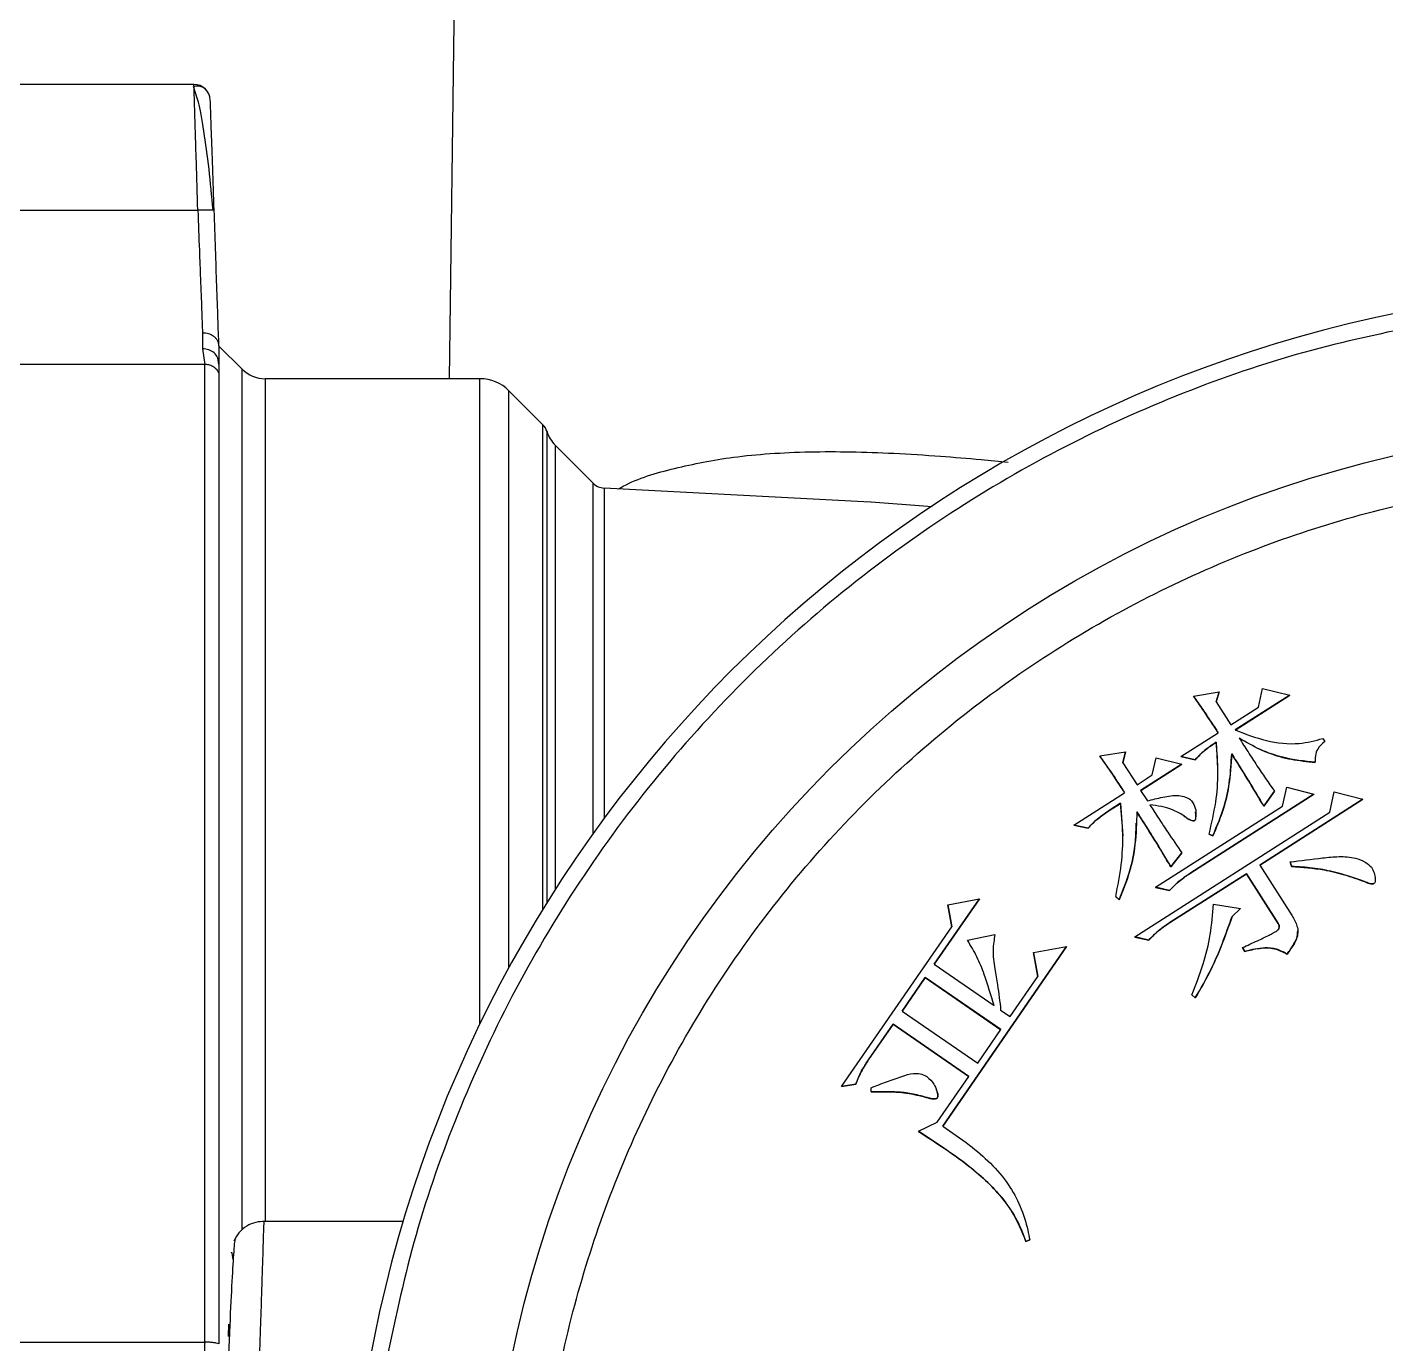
# Model space of a CAD drawing. Header units: millimetres. Extents: x 2003 to 4439, y 563 to 2285.
# Drawn here: x 3572.4 to 3655.5, y 2051.4 to 2131.9 of the extents above; entities that cross this region are included whole.
import ezdxf

# ---------------------------------------------------------------- set-up
doc = ezdxf.new("R2010")
doc.units = ezdxf.units.MM

msp = doc.modelspace()

# ---------------------------------------------------------------- linework, layer by layer
at = {"color": 7, "linetype": 'Continuous', "lineweight": 25}
for p, q in [((3598.764, 2150.277), (3598.243, 2110.441)), ((3582.64, 2128.44), (3549.164, 2128.441)), ((3582.829, 2127.603), (3582.603, 2128.301)), ((3549.164, 2120.738), (3582.876, 2120.738)), ((3583.164, 2112.278), (3583.298, 2111.319)), ((3584.164, 2112.457), (3584.164, 2111.395)), ((3585.578, 2111.026), (3584.164, 2112.441)), ((3583.298, 2111.319), (3549.164, 2111.319)), ((3584.165, 2111.321), (3584.095, 2111.717)), ((3584.164, 2111.395), (3584.164, 2110.83)), ((3600.129, 2110.441), (3586.993, 2110.441)), ((3603.977, 2107.627), (3601.896, 2109.708)), ((3604.227, 2078.418), (3604.227, 2107.211)), ((3607.059, 2104.046), (3604.726, 2106.378)), ((3604.726, 2106.378), (3604.726, 2079.207)), ((3607.058, 2082.647), (3607.059, 2104.046)), ((3623.989, 2102.901), (3607.713, 2103.755)), ((3607.713, 2103.755), (3607.713, 2083.548)), ((3627.781, 2102.599), (3623.775, 2102.913)), ((3643.753, 2091.035), (3645.317, 2091.295)), ((3645.317, 2091.295), (3645.135, 2090.681)), ((3645.135, 2090.68), (3645.317, 2091.293)), ((3645.317, 2091.295), (3645.317, 2091.293)), ((3649.643, 2091.097), (3646.311, 2088.965)), ((3646.311, 2088.963), (3649.643, 2091.095)), ((3647.724, 2090.363), (3647.978, 2091.511)), ((3647.978, 2091.511), (3649.643, 2091.097)), ((3649.643, 2091.097), (3649.643, 2091.095)), ((3645.135, 2090.681), (3646.031, 2089.279)), ((3646.031, 2089.279), (3647.724, 2090.363)), ((3642.993, 2087.337), (3645.271, 2088.793)), ((3645.143, 2088.218), (3645.143, 2088.216)), ((3645.143, 2088.216), (3645.23, 2086.582)), ((3651.669, 2088.441), (3651.782, 2088.267)), ((3638.028, 2087.375), (3639.59, 2087.632)), ((3639.59, 2087.632), (3639.443, 2086.962)), ((3639.443, 2086.961), (3639.59, 2087.63)), ((3639.443, 2086.962), (3640.304, 2085.616)), ((3639.59, 2087.632), (3639.59, 2087.63)), ((3641.239, 2086.214), (3641.47, 2087.27)), ((3641.47, 2087.27), (3643.039, 2086.875)), ((3643.853, 2087.147), (3642.993, 2087.337)), ((3642.993, 2087.337), (3642.993, 2087.335)), ((3642.993, 2087.335), (3643.853, 2087.145)), ((3643.853, 2087.145), (3643.853, 2087.147)), ((3646.093, 2087.509), (3646.093, 2087.507)), ((3640.304, 2085.616), (3641.239, 2086.214)), ((3643.039, 2086.875), (3640.527, 2085.267)), ((3640.528, 2085.265), (3643.039, 2086.872)), ((3643.039, 2086.875), (3643.039, 2086.872)), ((3640.527, 2085.267), (3640.938, 2084.625)), ((3649.206, 2084.314), (3649.46, 2085.464)), ((3649.46, 2085.464), (3651.125, 2085.046)), ((3636.448, 2083.15), (3639.543, 2085.131)), ((3639.299, 2084.481), (3638.598, 2084.034)), ((3638.598, 2084.032), (3639.299, 2084.479)), ((3639.299, 2084.481), (3639.299, 2084.479)), ((3639.299, 2084.479), (3639.43, 2082.497)), ((3651.125, 2085.046), (3643.589, 2080.225)), ((3643.589, 2080.223), (3651.125, 2085.044)), ((3654.122, 2084.74), (3647.811, 2080.702)), ((3647.812, 2080.701), (3654.122, 2084.738)), ((3648.703, 2085.226), (3648.053, 2084.314)), ((3648.053, 2084.312), (3648.703, 2085.223)), ((3648.703, 2085.226), (3648.703, 2085.223)), ((3651.125, 2085.046), (3651.125, 2085.044)), ((3652.088, 2083.931), (3652.358, 2085.177)), ((3652.358, 2085.177), (3654.122, 2084.74)), ((3654.122, 2084.74), (3654.122, 2084.738)), ((3638.598, 2084.034), (3638.598, 2084.032)), ((3640.167, 2076.308), (3652.088, 2083.931)), ((3641.434, 2079.344), (3649.206, 2084.314)), ((3643.152, 2083.736), (3643.152, 2083.734)), ((3643.903, 2083.947), (3643.903, 2083.95)), ((3648.053, 2084.314), (3648.053, 2084.312)), ((3637.309, 2082.963), (3636.448, 2083.15)), ((3636.448, 2083.15), (3636.448, 2083.148)), ((3636.448, 2083.148), (3637.309, 2082.961)), ((3637.309, 2082.963), (3637.309, 2082.961)), ((3640.284, 2083.257), (3640.284, 2083.259)), ((3643.84, 2083.433), (3643.84, 2083.435)), ((3644.937, 2082.49), (3644.711, 2082.59)), ((3644.711, 2082.59), (3644.711, 2082.588)), ((3644.711, 2082.588), (3644.937, 2082.488)), ((3644.937, 2082.49), (3644.937, 2082.488)), ((3643.054, 2081.447), (3642.364, 2080.597)), ((3642.364, 2080.595), (3643.054, 2081.445)), ((3643.054, 2081.447), (3643.054, 2081.445)), ((3642.364, 2080.597), (3642.364, 2080.595)), ((3647.811, 2080.702), (3649.792, 2077.605)), ((3649.75, 2080.628), (3649.661, 2080.9)), ((3649.661, 2080.9), (3649.661, 2080.898)), ((3649.661, 2080.898), (3649.75, 2080.626)), ((3649.75, 2080.628), (3649.75, 2080.626)), ((3646.992, 2080.178), (3642.317, 2077.189)), ((3642.317, 2077.187), (3646.992, 2080.176)), ((3643.589, 2080.223), (3643.589, 2080.225)), ((3648.934, 2077.14), (3646.992, 2080.178)), ((3646.992, 2080.178), (3646.992, 2080.176)), ((3646.992, 2080.176), (3648.934, 2077.138)), ((3654.217, 2079.693), (3654.217, 2079.696)), ((3654.792, 2079.57), (3654.792, 2079.568)), ((3654.857, 2079.976), (3654.857, 2079.978)), ((3630.666, 2078.637), (3627.908, 2074.638)), ((3627.909, 2074.637), (3630.666, 2078.635)), ((3628.735, 2078.282), (3630.666, 2078.637)), ((3630.666, 2078.637), (3630.666, 2078.635)), ((3639.207, 2078.578), (3638.999, 2078.774)), ((3638.999, 2078.774), (3638.999, 2078.771)), ((3638.999, 2078.771), (3639.207, 2078.576)), ((3642.297, 2079.154), (3641.434, 2079.344)), ((3641.434, 2079.344), (3641.434, 2079.342)), ((3641.434, 2079.342), (3642.297, 2079.152)), ((3642.297, 2079.154), (3642.297, 2079.152)), ((3628.987, 2076.931), (3628.735, 2078.282)), ((3628.735, 2078.282), (3628.735, 2078.28)), ((3628.735, 2078.28), (3628.986, 2076.931)), ((3639.207, 2078.578), (3639.207, 2078.576)), ((3644.973, 2078.314), (3646.625, 2078.052)), ((3646.625, 2078.052), (3646.116, 2077.561)), ((3646.116, 2077.559), (3646.625, 2078.05)), ((3646.625, 2078.052), (3646.625, 2078.05)), ((3622.244, 2067.158), (3628.987, 2076.931)), ((3642.317, 2077.189), (3642.317, 2077.187)), ((3646.116, 2077.561), (3646.116, 2077.559)), ((3648.934, 2077.14), (3648.934, 2077.138)), ((3629.934, 2076.107), (3631.619, 2076.464)), ((3641.025, 2076.118), (3640.167, 2076.308)), ((3640.167, 2076.308), (3640.167, 2076.306)), ((3640.167, 2076.306), (3641.025, 2076.116)), ((3641.025, 2076.118), (3641.025, 2076.116)), ((3650.137, 2076.675), (3650.137, 2076.677)), ((3635.994, 2075.719), (3628.424, 2064.747)), ((3628.424, 2064.744), (3635.994, 2075.717)), ((3633.967, 2075.349), (3635.994, 2075.719)), ((3634.234, 2073.898), (3633.967, 2075.349)), ((3633.967, 2075.349), (3633.967, 2075.347)), ((3633.967, 2075.347), (3634.234, 2073.898)), ((3635.994, 2075.719), (3635.994, 2075.717)), ((3646.902, 2075.429), (3646.753, 2075.663)), ((3646.753, 2075.663), (3646.753, 2075.661)), ((3646.753, 2075.661), (3646.902, 2075.427)), ((3646.902, 2075.429), (3646.902, 2075.427)), ((3649.476, 2075.263), (3649.476, 2075.265)), ((3627.908, 2074.638), (3631.565, 2072.116)), ((3627.356, 2073.836), (3625.938, 2071.779)), ((3625.939, 2071.778), (3627.356, 2073.834)), ((3631.987, 2070.641), (3627.356, 2073.836)), ((3627.356, 2073.834), (3627.356, 2073.836)), ((3627.356, 2073.834), (3631.986, 2070.64)), ((3632.539, 2071.443), (3634.234, 2073.898)), ((3643.866, 2072.583), (3643.658, 2072.779)), ((3643.658, 2072.779), (3643.658, 2072.777)), ((3643.658, 2072.777), (3643.866, 2072.581)), ((3643.866, 2072.581), (3643.866, 2072.583)), ((3625.938, 2071.779), (3630.569, 2068.584)), ((3631.966, 2071.838), (3632.539, 2071.443)), ((3625.386, 2070.98), (3623.886, 2068.807)), ((3623.886, 2068.805), (3625.386, 2070.978)), ((3630.017, 2067.785), (3625.386, 2070.98)), ((3625.386, 2070.98), (3625.386, 2070.978)), ((3625.386, 2070.978), (3630.016, 2067.784)), ((3630.569, 2068.584), (3631.987, 2070.641)), ((3623.886, 2068.807), (3623.886, 2068.805)), ((3628.083, 2064.983), (3630.017, 2067.785)), ((3623.113, 2067.318), (3622.244, 2067.158)), ((3622.244, 2067.156), (3623.113, 2067.315)), ((3622.244, 2067.158), (3622.244, 2067.156)), ((3623.113, 2067.318), (3623.113, 2067.315)), ((3624.05, 2066.84), (3624.053, 2067.089)), ((3628.032, 2066.981), (3628.032, 2066.983)), ((3627.299, 2066.537), (3627.299, 2066.535)), ((3628.108, 2066.483), (3628.108, 2066.485)), ((3626.937, 2064.425), (3628.083, 2064.983)), ((3595.425, 2058.919), (3586.908, 2058.919)), ((3633.746, 2057.789), (3633.515, 2057.696)), ((3633.515, 2057.694), (3633.746, 2057.786)), ((3633.515, 2057.696), (3633.515, 2057.694)), ((3633.746, 2057.789), (3633.746, 2057.786)), ((3584.758, 2052.627), (3584.732, 2051.88)), ((3584.758, 2052.636), (3584.758, 2052.627)), ((3549.164, 2051.547), (3583.298, 2051.536))]:
    msp.add_line(p, q, dxfattribs=at)
at = {"color": 7, "linetype": 'Continuous', "lineweight": 25, "flags": 128}
for points in [[(3583.164, 2113.234), (3583.164, 2113.101), (3583.164, 2112.971), (3583.164, 2112.846), (3583.164, 2112.724), (3583.164, 2112.606), (3583.164, 2112.493), (3583.164, 2112.383), (3583.164, 2112.278)], [(3583.298, 2051.536), (3583.298, 2056.653), (3583.298, 2061.671), (3583.298, 2066.569), (3583.298, 2071.322), (3583.298, 2075.909), (3583.298, 2080.309), (3583.298, 2084.501), (3583.298, 2088.467), (3583.298, 2092.187), (3583.298, 2095.644), (3583.298, 2098.823), (3583.298, 2101.708), (3583.298, 2104.287), (3583.298, 2106.547), (3583.298, 2108.478), (3583.298, 2110.071), (3583.298, 2111.319)], [(3585.578, 2058.419), (3585.578, 2061.101), (3585.578, 2065.889), (3585.578, 2070.534), (3585.578, 2075.017), (3585.578, 2079.315), (3585.578, 2083.409), (3585.578, 2087.28), (3585.578, 2090.909), (3585.578, 2094.281), (3585.578, 2097.379), (3585.578, 2100.188), (3585.578, 2102.696), (3585.578, 2104.891), (3585.578, 2106.763), (3585.578, 2108.304), (3585.578, 2109.505), (3585.578, 2110.361), (3585.578, 2110.869), (3585.578, 2111.026)], [(3584.164, 2110.83), (3584.164, 2109.59), (3584.164, 2108.007), (3584.164, 2106.088), (3584.164, 2103.843), (3584.164, 2101.281), (3584.164, 2098.414), (3584.164, 2095.256), (3584.164, 2091.821), (3584.164, 2088.125), (3584.164, 2084.185), (3584.164, 2080.02), (3584.164, 2075.648), (3584.164, 2071.09), (3584.164, 2066.368), (3584.164, 2061.502), (3584.164, 2056.516), (3584.164, 2051.432)], [(3586.993, 2110.441), (3586.993, 2110.396), (3586.993, 2110.045), (3586.993, 2109.345), (3586.993, 2108.299), (3586.993, 2106.912), (3586.993, 2105.191), (3586.992, 2103.144), (3586.992, 2100.781), (3586.992, 2098.112), (3586.992, 2095.15), (3586.992, 2091.908), (3586.992, 2088.403), (3586.992, 2084.65), (3586.992, 2080.666), (3586.992, 2076.472), (3586.992, 2072.085), (3586.992, 2067.527), (3586.992, 2062.819), (3586.992, 2058.919)], [(3600.128, 2071.007), (3600.128, 2071.334), (3600.128, 2075.762), (3600.128, 2080.001), (3600.128, 2084.03), (3600.128, 2087.831), (3600.128, 2091.385), (3600.128, 2094.677), (3600.129, 2097.69), (3600.129, 2100.41), (3600.129, 2102.825), (3600.129, 2104.923), (3600.129, 2106.695), (3600.129, 2108.131), (3600.129, 2109.226), (3600.129, 2109.974), (3600.129, 2110.371), (3600.129, 2110.441)], [(3601.896, 2074.433), (3601.896, 2077.507), (3601.896, 2081.702), (3601.896, 2085.667), (3601.896, 2089.385), (3601.896, 2092.837), (3601.896, 2096.005), (3601.896, 2098.874), (3601.896, 2101.429), (3601.896, 2103.659), (3601.896, 2105.553), (3601.896, 2107.1), (3601.896, 2108.293), (3601.896, 2109.126), (3601.896, 2109.596), (3601.896, 2109.708)], [(3603.977, 2078.015), (3603.977, 2081.02), (3603.977, 2084.858), (3603.977, 2088.45), (3603.977, 2091.777), (3603.977, 2094.822), (3603.977, 2097.572), (3603.977, 2100.011), (3603.977, 2102.129), (3603.977, 2103.913), (3603.977, 2105.356), (3603.977, 2106.45), (3603.977, 2107.189), (3603.977, 2107.571), (3603.977, 2107.627)]]:
    msp.add_lwpolyline(points, dxfattribs=at)
at = {"color": 7, "linetype": 'Continuous', "lineweight": 25}
msp.add_circle((3672.086, 2036.052), 71.5, dxfattribs=at)
for centre, radius, start, end in [((3582.64, 2127.44), 1, 1.99976, 89.99975), ((3672.086, 2036.049), 80, 100.30604, 169.69383), ((3586.993, 2112.441), 2, 224.99969, 269.99969), ((3600.129, 2107.941), 2.5, 44.99977, 89.99969), ((3603.27, 2106.92), 1, 16.90237, 44.99987), ((3606.141, 2107.792), 2, 196.90236, 224.99969), ((3607.766, 2104.753), 1, 224.99969, 266.99945)]:
    msp.add_arc(centre, radius, start, end, dxfattribs=at)
for points, knots in [([(3582.876, 2120.738), (3582.845, 2121.741), (3582.792, 2123.494), (3582.729, 2125.525), (3582.688, 2126.884), (3582.66, 2127.788), (3582.643, 2128.343), (3582.641, 2128.408), (3582.64, 2128.44)], [0, 0, 0, 0, 0.245281, 0.428899, 0.579052, 0.724284, 0.864599, 1, 1, 1, 1]), ([(3583.523, 2127.892), (3583.482, 2127.964), (3583.39, 2128.127), (3583.157, 2128.283), (3582.878, 2128.357), (3582.694, 2128.317), (3582.603, 2128.297)], [0, 0, 0, 0, 0.211001, 0.475649, 0.740464, 1, 1, 1, 1]), ([(3583.804, 2120.747), (3583.727, 2121.6), (3583.572, 2123.331), (3583.25, 2125.644), (3582.985, 2127.158), (3582.856, 2127.525), (3582.829, 2127.603)], [0, 0, 0, 0, 0.296635, 0.602453, 0.914745, 1, 1, 1, 1]), ([(3583.875, 2120.736), (3583.844, 2121.627), (3583.782, 2123.411), (3583.704, 2125.632), (3583.65, 2127.179), (3583.643, 2127.377), (3583.639, 2127.475)], [0, 0, 0, 0, 0.249886, 0.499749, 0.749752, 1, 1, 1, 1]), ([(3583.875, 2120.736), (3583.862, 2120.74), (3583.841, 2120.746), (3583.716, 2120.751), (3583.587, 2120.752), (3583.427, 2120.751), (3583.195, 2120.748), (3583.001, 2120.742), (3582.876, 2120.738)], [0, 0, 0, 0, 0.239471, 0.36837, 0.500002, 0.631632, 0.760531, 1, 1, 1, 1]), ([(3582.876, 2120.738), (3582.907, 2119.913), (3582.962, 2118.467), (3583.042, 2116.416), (3583.109, 2114.656), (3583.146, 2113.694), (3583.164, 2113.234)], [0, 0, 0, 0, 0.285174, 0.500074, 0.761022, 1, 1, 1, 1]), ([(3584.164, 2112.457), (3584.146, 2112.989), (3584.108, 2114.059), (3584.037, 2116.096), (3583.958, 2118.348), (3583.903, 2119.942), (3583.875, 2120.736)], [0, 0, 0, 0, 0.248522, 0.499991, 0.750956, 1, 1, 1, 1]), ([(3657.953, 2113.777), (3655.457, 2113.25), (3650.419, 2112.188), (3643.042, 2109.649), (3635.8, 2106.38), (3628.821, 2102.318), (3622.218, 2097.506), (3616.125, 2092.013), (3610.632, 2085.92), (3605.82, 2079.317), (3601.758, 2072.338), (3598.489, 2065.096), (3595.95, 2057.719), (3594.887, 2052.681), (3594.361, 2050.185)], [0, 0, 0, 0, 0.079959, 0.161371, 0.244142, 0.328893, 0.414217, 0.5, 0.585778, 0.671102, 0.755858, 0.838624, 0.920039, 1, 1, 1, 1]), ([(3584.164, 2112.457), (3584.159, 2112.512), (3584.149, 2112.619), (3584.085, 2112.774), (3584.001, 2112.892), (3583.92, 2112.971), (3583.874, 2113.009), (3583.844, 2113.032), (3583.749, 2113.101), (3583.529, 2113.215), (3583.291, 2113.228), (3583.164, 2113.234)], [0, 0, 0, 0, 0.1327493, 0.2587097, 0.3834628, 0.4618754, 0.5080269, 0.5115396, 0.5426983, 0.7552829, 1, 1, 1, 1]), ([(3608.601, 2103.708), (3608.696, 2103.763), (3609.695, 2104.337), (3612.01, 2105.002), (3615.047, 2105.613), (3617.866, 2105.881), (3620.266, 2105.988), (3622.798, 2105.988), (3625.464, 2105.895), (3628.128, 2105.725), (3630.47, 2105.532), (3631.879, 2105.39), (3632.435, 2105.333)], [0, 0, 0, 0, 0.017525, 0.184137, 0.353482, 0.450762, 0.551832, 0.651487, 0.750721, 0.855208, 0.942911, 1, 1, 1, 1]), ([(3603.586, 2036.058), (3603.641, 2038.147), (3603.751, 2042.325), (3604.661, 2048.664), (3606.147, 2055.016), (3608.321, 2061.382), (3611.152, 2067.605), (3614.666, 2073.628), (3618.82, 2079.32), (3623.563, 2084.581), (3628.825, 2089.325), (3634.516, 2093.479), (3640.539, 2096.992), (3646.762, 2099.824), (3653.128, 2101.995), (3659.48, 2103.49), (3665.819, 2104.368), (3672.086, 2104.653), (3678.354, 2104.368), (3684.692, 2103.491), (3691.045, 2101.995), (3697.411, 2099.824), (3703.634, 2096.992), (3709.656, 2093.479), (3715.348, 2089.325), (3720.61, 2084.581), (3725.353, 2079.32), (3729.507, 2073.628), (3733.021, 2067.605), (3735.852, 2061.382), (3738.026, 2055.017), (3739.512, 2048.664), (3740.422, 2042.325), (3740.532, 2038.147), (3740.586, 2036.058)], [0, 0, 0, 0, 0.0291236, 0.0582485, 0.08912, 0.1199941, 0.1519015, 0.1843128, 0.2170688, 0.25, 0.2829312, 0.3156872, 0.3480985, 0.3800059, 0.4108775, 0.4417515, 0.4708745, 0.5, 0.529123, 0.5582485, 0.58912, 0.6199941, 0.6519015, 0.6843128, 0.7170688, 0.75, 0.7829312, 0.8156872, 0.8480985, 0.8800059, 0.9108775, 0.9417515, 0.9708751, 1, 1, 1, 1]), ([(3645.271, 2088.793), (3645.089, 2089.072), (3644.751, 2089.59), (3644.24, 2090.334), (3643.915, 2090.802), (3643.753, 2091.035)], [0, 0, 0, 0, 0.369297, 0.684635, 1, 1, 1, 1]), ([(3643.753, 2091.033), (3643.943, 2090.759), (3644.295, 2090.251), (3644.805, 2089.507), (3645.116, 2089.03), (3645.271, 2088.791)], [0, 0, 0, 0, 0.3693, 0.684618, 1, 1, 1, 1]), ([(3646.311, 2088.965), (3646.936, 2088.724), (3648.188, 2088.241), (3650.057, 2088.025), (3651.191, 2088.318), (3651.669, 2088.441)], [0, 0, 0, 0, 0.365081, 0.731832, 1, 1, 1, 1]), ([(3645.143, 2088.218), (3645.004, 2088.125), (3644.727, 2087.94), (3644.285, 2087.593), (3644.011, 2087.31), (3643.853, 2087.147)], [0, 0, 0, 0, 0.297538, 0.595282, 1, 1, 1, 1]), ([(3643.853, 2087.145), (3643.968, 2087.265), (3644.199, 2087.507), (3644.628, 2087.868), (3644.955, 2088.089), (3645.143, 2088.216)], [0, 0, 0, 0, 0.297563, 0.595363, 1, 1, 1, 1]), ([(3644.711, 2082.59), (3644.863, 2083.241), (3645.154, 2084.483), (3645.302, 2086.38), (3645.196, 2087.602), (3645.143, 2088.218)], [0, 0, 0, 0, 0.352766, 0.673509, 1, 1, 1, 1]), ([(3651.202, 2086.988), (3650.536, 2087.061), (3649.392, 2087.188), (3647.826, 2087.726), (3646.983, 2088.214), (3646.555, 2088.462)], [0, 0, 0, 0, 0.407022, 0.699492, 1, 1, 1, 1]), ([(3646.555, 2088.462), (3646.735, 2088.181), (3647.093, 2087.619), (3647.798, 2086.533), (3648.345, 2085.742), (3648.703, 2085.226)], [0, 0, 0, 0, 0.257454, 0.514908, 1, 1, 1, 1]), ([(3646.555, 2088.46), (3647.14, 2088.129), (3648.145, 2087.562), (3649.745, 2087.136), (3650.713, 2087.036), (3651.202, 2086.985)], [0, 0, 0, 0, 0.407493, 0.700455, 1, 1, 1, 1]), ([(3651.782, 2088.267), (3651.624, 2088.122), (3651.358, 2087.879), (3651.187, 2087.402), (3651.197, 2087.122), (3651.202, 2086.988)], [0, 0, 0, 0, 0.431037, 0.72606, 1, 1, 1, 1]), ([(3639.543, 2085.131), (3639.362, 2085.41), (3639.026, 2085.929), (3638.519, 2086.676), (3638.192, 2087.142), (3638.028, 2087.375)], [0, 0, 0, 0, 0.369183, 0.684555, 1, 1, 1, 1]), ([(3638.028, 2087.373), (3638.219, 2087.1), (3638.575, 2086.595), (3639.078, 2085.845), (3639.388, 2085.367), (3639.543, 2085.128)], [0, 0, 0, 0, 0.369183, 0.684554, 1, 1, 1, 1]), ([(3646.093, 2087.509), (3646.052, 2086.841), (3645.98, 2085.649), (3645.571, 2083.958), (3645.15, 2082.982), (3644.937, 2082.49)], [0, 0, 0, 0, 0.386257, 0.690164, 1, 1, 1, 1]), ([(3644.937, 2082.488), (3645.197, 2083.106), (3645.66, 2084.209), (3646.008, 2085.913), (3646.064, 2086.973), (3646.093, 2087.507)], [0, 0, 0, 0, 0.386701, 0.69077, 1, 1, 1, 1]), ([(3648.053, 2084.314), (3647.882, 2084.6), (3647.541, 2085.173), (3646.894, 2086.242), (3646.404, 2087.016), (3646.093, 2087.509)], [0, 0, 0, 0, 0.266774, 0.533551, 1, 1, 1, 1]), ([(3646.093, 2087.507), (3646.271, 2087.225), (3646.627, 2086.662), (3647.286, 2085.6), (3647.755, 2084.813), (3648.053, 2084.312)], [0, 0, 0, 0, 0.266774, 0.533551, 1, 1, 1, 1]), ([(3638.999, 2078.774), (3639.13, 2079.429), (3639.382, 2080.692), (3639.474, 2082.613), (3639.358, 2083.855), (3639.299, 2084.481)], [0, 0, 0, 0, 0.348691, 0.672019, 1, 1, 1, 1]), ([(3640.938, 2084.625), (3641.247, 2084.706), (3641.876, 2084.873), (3642.671, 2085.005), (3643.23, 2084.886), (3643.542, 2084.747), (3643.667, 2084.59), (3643.727, 2084.514)], [0, 0, 0, 0, 0.325958, 0.662347, 0.799326, 0.902609, 1, 1, 1, 1]), ([(3643.727, 2084.514), (3643.795, 2084.372), (3643.904, 2084.145), (3643.911, 2083.821), (3643.888, 2083.628), (3643.885, 2083.499), (3643.853, 2083.453), (3643.84, 2083.435)], [0, 0, 0, 0, 0.414992, 0.667292, 0.851809, 0.943552, 1, 1, 1, 1]), ([(3638.598, 2084.034), (3638.46, 2083.941), (3638.182, 2083.756), (3637.743, 2083.407), (3637.467, 2083.125), (3637.309, 2082.963)], [0, 0, 0, 0, 0.297582, 0.595326, 1, 1, 1, 1]), ([(3637.309, 2082.961), (3637.424, 2083.081), (3637.654, 2083.323), (3638.085, 2083.683), (3638.411, 2083.904), (3638.598, 2084.032)], [0, 0, 0, 0, 0.297614, 0.595386, 1, 1, 1, 1]), ([(3640.291, 2083.962), (3640.274, 2083.294), (3640.243, 2082.044), (3639.884, 2080.22), (3639.434, 2079.13), (3639.207, 2078.578)], [0, 0, 0, 0, 0.361932, 0.677077, 1, 1, 1, 1]), ([(3642.364, 2080.597), (3642.198, 2080.886), (3641.866, 2081.465), (3641.167, 2082.582), (3640.64, 2083.413), (3640.291, 2083.962)], [0, 0, 0, 0, 0.25307, 0.506097, 1, 1, 1, 1]), ([(3640.291, 2083.96), (3640.47, 2083.679), (3640.829, 2083.117), (3641.533, 2082.003), (3642.033, 2081.155), (3642.364, 2080.595)], [0, 0, 0, 0, 0.253024, 0.506045, 1, 1, 1, 1]), ([(3643.152, 2083.736), (3642.928, 2083.86), (3642.499, 2084.099), (3641.792, 2084.297), (3641.324, 2084.359), (3641.087, 2084.391)], [0, 0, 0, 0, 0.350612, 0.672174, 1, 1, 1, 1]), ([(3641.087, 2084.391), (3641.268, 2084.111), (3641.63, 2083.551), (3642.281, 2082.566), (3642.762, 2081.87), (3643.054, 2081.447)], [0, 0, 0, 0, 0.282431, 0.564866, 1, 1, 1, 1]), ([(3643.84, 2083.435), (3643.821, 2083.426), (3643.781, 2083.407), (3643.686, 2083.415), (3643.538, 2083.464), (3643.351, 2083.579), (3643.219, 2083.683), (3643.152, 2083.736)], [0, 0, 0, 0, 0.082107, 0.164925, 0.356677, 0.675002, 1, 1, 1, 1]), ([(3643.152, 2083.734), (3643.212, 2083.687), (3643.338, 2083.587), (3643.508, 2083.479), (3643.656, 2083.421), (3643.76, 2083.397), (3643.818, 2083.423), (3643.84, 2083.433)], [0, 0, 0, 0, 0.291839, 0.61532, 0.761132, 0.908025, 1, 1, 1, 1]), ([(3643.84, 2083.433), (3643.852, 2083.452), (3643.905, 2083.536), (3643.902, 2083.721), (3643.891, 2083.871), (3643.886, 2083.946)], [0, 0, 0, 0, 0.128729, 0.560423, 1, 1, 1, 1]), ([(3639.207, 2078.576), (3639.458, 2079.197), (3639.927, 2080.36), (3640.221, 2081.957), (3640.247, 2082.899), (3640.257, 2083.258)], [0, 0, 0, 0, 0.415089, 0.776689, 1, 1, 1, 1]), ([(3649.661, 2080.9), (3650.322, 2080.984), (3651.32, 2081.11), (3652.652, 2081.249), (3653.549, 2081.189), (3654.221, 2080.932), (3654.554, 2080.676), (3654.673, 2080.52), (3654.692, 2080.494)], [0, 0, 0, 0, 0.381103, 0.574669, 0.765651, 0.888057, 0.981539, 1, 1, 1, 1]), ([(3654.217, 2079.696), (3653.584, 2079.915), (3652.547, 2080.274), (3651.039, 2080.544), (3650.181, 2080.6), (3649.75, 2080.628)], [0, 0, 0, 0, 0.437716, 0.717507, 1, 1, 1, 1]), ([(3649.75, 2080.626), (3650.417, 2080.575), (3651.512, 2080.492), (3653.001, 2080.131), (3653.811, 2079.84), (3654.217, 2079.693)], [0, 0, 0, 0, 0.437036, 0.71725, 1, 1, 1, 1]), ([(3654.692, 2080.494), (3654.743, 2080.377), (3654.849, 2080.136), (3654.887, 2079.842), (3654.858, 2079.641), (3654.815, 2079.594), (3654.792, 2079.57)], [0, 0, 0, 0, 0.391814, 0.807915, 0.901195, 1, 1, 1, 1]), ([(3643.589, 2080.225), (3643.45, 2080.132), (3643.173, 2079.946), (3642.731, 2079.599), (3642.456, 2079.317), (3642.297, 2079.154)], [0, 0, 0, 0, 0.297214, 0.594601, 1, 1, 1, 1]), ([(3642.297, 2079.152), (3642.412, 2079.272), (3642.642, 2079.514), (3643.074, 2079.874), (3643.4, 2080.095), (3643.589, 2080.223)], [0, 0, 0, 0, 0.297248, 0.594686, 1, 1, 1, 1]), ([(3654.792, 2079.57), (3654.759, 2079.56), (3654.668, 2079.533), (3654.523, 2079.583), (3654.366, 2079.632), (3654.267, 2079.674), (3654.217, 2079.696)], [0, 0, 0, 0, 0.1702702, 0.4642597, 0.7315085, 1, 1, 1, 1]), ([(3654.217, 2079.693), (3654.292, 2079.663), (3654.419, 2079.61), (3654.586, 2079.56), (3654.708, 2079.539), (3654.768, 2079.559), (3654.792, 2079.568)], [0, 0, 0, 0, 0.40123, 0.68767, 0.874317, 1, 1, 1, 1]), ([(3643.658, 2072.779), (3643.903, 2073.4), (3644.374, 2074.592), (3644.831, 2076.453), (3644.925, 2077.69), (3644.973, 2078.314)], [0, 0, 0, 0, 0.35008, 0.672322, 1, 1, 1, 1]), ([(3642.317, 2077.189), (3642.179, 2077.096), (3641.902, 2076.91), (3641.459, 2076.564), (3641.184, 2076.281), (3641.025, 2076.118)], [0, 0, 0, 0, 0.297206, 0.594593, 1, 1, 1, 1]), ([(3641.025, 2076.116), (3641.14, 2076.236), (3641.371, 2076.478), (3641.803, 2076.838), (3642.129, 2077.059), (3642.317, 2077.187)], [0, 0, 0, 0, 0.297239, 0.594682, 1, 1, 1, 1]), ([(3646.116, 2077.561), (3645.894, 2076.932), (3645.479, 2075.76), (3644.745, 2074.085), (3644.16, 2073.085), (3643.866, 2072.583)], [0, 0, 0, 0, 0.365437, 0.681548, 1, 1, 1, 1]), ([(3643.866, 2072.581), (3644.201, 2073.159), (3644.826, 2074.238), (3645.539, 2075.921), (3645.923, 2077.012), (3646.116, 2077.559)], [0, 0, 0, 0, 0.365816, 0.682252, 1, 1, 1, 1]), ([(3646.753, 2075.663), (3647.057, 2075.8), (3647.604, 2076.047), (3648.23, 2076.34), (3648.599, 2076.537), (3648.773, 2076.637), (3648.888, 2076.71), (3648.964, 2076.782), (3648.995, 2076.874), (3649.001, 2076.985), (3648.969, 2077.079), (3648.941, 2077.127), (3648.934, 2077.14)], [0, 0, 0, 0, 0.35041, 0.630866, 0.725925, 0.790521, 0.841305, 0.86957, 0.898179, 0.941209, 0.984756, 1, 1, 1, 1]), ([(3648.934, 2077.138), (3648.955, 2077.098), (3648.999, 2077.017), (3648.999, 2076.897), (3648.974, 2076.802), (3648.938, 2076.75), (3648.909, 2076.732), (3648.902, 2076.727)], [0, 0, 0, 0, 0.2978425, 0.5995004, 0.7723333, 0.947577, 1, 1, 1, 1]), ([(3649.792, 2077.605), (3649.906, 2077.403), (3650.087, 2077.083), (3650.166, 2076.577), (3649.998, 2075.956), (3649.696, 2075.556), (3649.476, 2075.265)], [0, 0, 0, 0, 0.268227, 0.423788, 0.580622, 1, 1, 1, 1]), ([(3631.565, 2072.116), (3631.372, 2072.754), (3631.068, 2073.76), (3630.547, 2075.111), (3630.14, 2075.774), (3629.934, 2076.107)], [0, 0, 0, 0, 0.46227, 0.729265, 1, 1, 1, 1]), ([(3631.619, 2076.464), (3631.564, 2076.15), (3631.474, 2075.645), (3631.526, 2074.94), (3631.576, 2074.557), (3631.601, 2074.366)], [0, 0, 0, 0, 0.451045, 0.724772, 1, 1, 1, 1]), ([(3649.476, 2075.263), (3649.622, 2075.463), (3649.869, 2075.802), (3650.121, 2076.284), (3650.127, 2076.566), (3650.129, 2076.675)], [0, 0, 0, 0, 0.471494, 0.796305, 1, 1, 1, 1]), ([(3646.902, 2075.427), (3647.195, 2075.5), (3647.784, 2075.645), (3648.7, 2075.665), (3649.225, 2075.393), (3649.476, 2075.263)], [0, 0, 0, 0, 0.341787, 0.686073, 1, 1, 1, 1]), ([(3649.476, 2075.265), (3649.269, 2075.379), (3648.849, 2075.61), (3647.942, 2075.678), (3647.305, 2075.526), (3646.902, 2075.429)], [0, 0, 0, 0, 0.263652, 0.534652, 1, 1, 1, 1]), ([(3631.601, 2074.366), (3631.66, 2074.037), (3631.764, 2073.454), (3631.887, 2072.612), (3631.94, 2072.096), (3631.966, 2071.838)], [0, 0, 0, 0, 0.39149, 0.695584, 1, 1, 1, 1]), ([(3623.886, 2068.807), (3623.794, 2068.668), (3623.612, 2068.389), (3623.338, 2067.898), (3623.195, 2067.53), (3623.113, 2067.318)], [0, 0, 0, 0, 0.297154, 0.594531, 1, 1, 1, 1]), ([(3623.113, 2067.315), (3623.172, 2067.471), (3623.291, 2067.783), (3623.546, 2068.284), (3623.761, 2068.615), (3623.886, 2068.805)], [0, 0, 0, 0, 0.297176, 0.59463, 1, 1, 1, 1]), ([(3624.053, 2067.089), (3624.363, 2067.213), (3624.983, 2067.461), (3625.84, 2067.744), (3626.522, 2067.993), (3627.039, 2067.949), (3627.322, 2067.861), (3627.454, 2067.778), (3627.471, 2067.767)], [0, 0, 0, 0, 0.277873, 0.555831, 0.757162, 0.870741, 0.982618, 1, 1, 1, 1]), ([(3627.471, 2067.767), (3627.621, 2067.627), (3627.875, 2067.39), (3628.036, 2066.994), (3628.108, 2066.746), (3628.145, 2066.591), (3628.119, 2066.517), (3628.108, 2066.485)], [0, 0, 0, 0, 0.407699, 0.690083, 0.843754, 0.934161, 1, 1, 1, 1]), ([(3628.108, 2066.483), (3628.119, 2066.519), (3628.152, 2066.627), (3628.096, 2066.799), (3628.047, 2066.923), (3628.025, 2066.979)], [0, 0, 0, 0, 0.214595, 0.64658, 1, 1, 1, 1]), ([(3627.299, 2066.537), (3627.003, 2066.615), (3626.411, 2066.772), (3625.317, 2066.853), (3624.531, 2066.845), (3624.05, 2066.84)], [0, 0, 0, 0, 0.280043, 0.559301, 1, 1, 1, 1]), ([(3624.05, 2066.838), (3624.383, 2066.842), (3625.05, 2066.852), (3626.145, 2066.813), (3626.885, 2066.635), (3627.299, 2066.535)], [0, 0, 0, 0, 0.305273, 0.610747, 1, 1, 1, 1]), ([(3628.108, 2066.485), (3628.09, 2066.468), (3628.054, 2066.433), (3627.929, 2066.401), (3627.75, 2066.417), (3627.524, 2066.469), (3627.374, 2066.514), (3627.299, 2066.537)], [0, 0, 0, 0, 0.0876057, 0.1756397, 0.4450626, 0.7212942, 1, 1, 1, 1]), ([(3627.299, 2066.535), (3627.374, 2066.512), (3627.524, 2066.466), (3627.753, 2066.414), (3627.937, 2066.398), (3628.061, 2066.434), (3628.094, 2066.468), (3628.108, 2066.483)], [0, 0, 0, 0, 0.2779118, 0.5561017, 0.8354792, 0.9259082, 1, 1, 1, 1]), ([(3628.424, 2064.747), (3628.975, 2064.37), (3629.994, 2063.673), (3631.362, 2062.503), (3632.782, 2060.878), (3633.471, 2059.178), (3633.707, 2057.986), (3633.746, 2057.789)], [0, 0, 0, 0, 0.221372, 0.409276, 0.596404, 0.933221, 1, 1, 1, 1]), ([(3633.515, 2057.696), (3633.259, 2058.32), (3632.639, 2059.829), (3630.38, 2062.19), (3628.26, 2063.567), (3626.937, 2064.425)], [0, 0, 0, 0, 0.209452, 0.506883, 1, 1, 1, 1]), ([(3626.937, 2064.423), (3627.498, 2064.062), (3628.924, 2063.143), (3631.124, 2061.51), (3632.801, 2059.526), (3633.348, 2058.123), (3633.515, 2057.694)], [0, 0, 0, 0, 0.208482, 0.530284, 0.856465, 1, 1, 1, 1]), ([(3586.974, 2058.918), (3586.788, 2058.909), (3586.4, 2058.89), (3585.846, 2058.646), (3585.363, 2058.25), (3585.167, 2057.884), (3585.07, 2057.703)], [0, 0, 0, 0, 0.234108, 0.485653, 0.744876, 1, 1, 1, 1]), ([(3586.909, 2058.919), (3586.907, 2058.868), (3586.903, 2058.766), (3586.878, 2057.996), (3586.846, 2056.985), (3586.81, 2055.856), (3586.762, 2054.35), (3586.697, 2052.342), (3586.612, 2049.682), (3586.509, 2046.467), (3586.431, 2044.001), (3586.39, 2042.726)], [0, 0, 0, 0, 0.121733, 0.245653, 0.329531, 0.414385, 0.500215, 0.61122, 0.731521, 0.861116, 1, 1, 1, 1]), ([(3585.195, 2057.801), (3585.181, 2057.837), (3585.139, 2057.949), (3585.057, 2057.021), (3584.945, 2055.124), (3584.816, 2052.29), (3584.671, 2048.718), (3584.525, 2044.871), (3584.426, 2042.132), (3584.382, 2040.92)], [0, 0, 0, 0, 0.076668, 0.237883, 0.398102, 0.557482, 0.716191, 0.874395, 1, 1, 1, 1]), ([(3584.93, 2057.007), (3584.933, 2057.024), (3584.945, 2057.086), (3584.994, 2056.761), (3585.03, 2056.525)], [0, 0, 0, 0, 0.272533, 1, 1, 1, 1]), ([(3583.298, 2051.536), (3583.286, 2051.134), (3583.265, 2050.427), (3583.189, 2049.59), (3583.161, 2049.014), (3583.167, 2048.729), (3583.17, 2048.599)], [0, 0, 0, 0, 0.3927265, 0.6900266, 0.8591704, 1, 1, 1, 1])]:
    msp.add_open_spline(points, degree=3, knots=knots, dxfattribs=at)
for points in [[(3584.164, 2111.395), (3584.149, 2111.511), (3584.119, 2111.742), (3583.888, 2112.034), (3583.557, 2112.238), (3583.295, 2112.265), (3583.164, 2112.278)], [(3584.164, 2110.83), (3584.115, 2110.9), (3584.016, 2111.042), (3583.803, 2111.196), (3583.56, 2111.3), (3583.385, 2111.313), (3583.298, 2111.319)], [(3584.164, 2051.432), (3584.114, 2051.447), (3584.016, 2051.477), (3583.803, 2051.51), (3583.56, 2051.532), (3583.385, 2051.534), (3583.298, 2051.536)]]:
    msp.add_open_spline(points, degree=3, dxfattribs=at)

doc.saveas('drawing.dxf')
